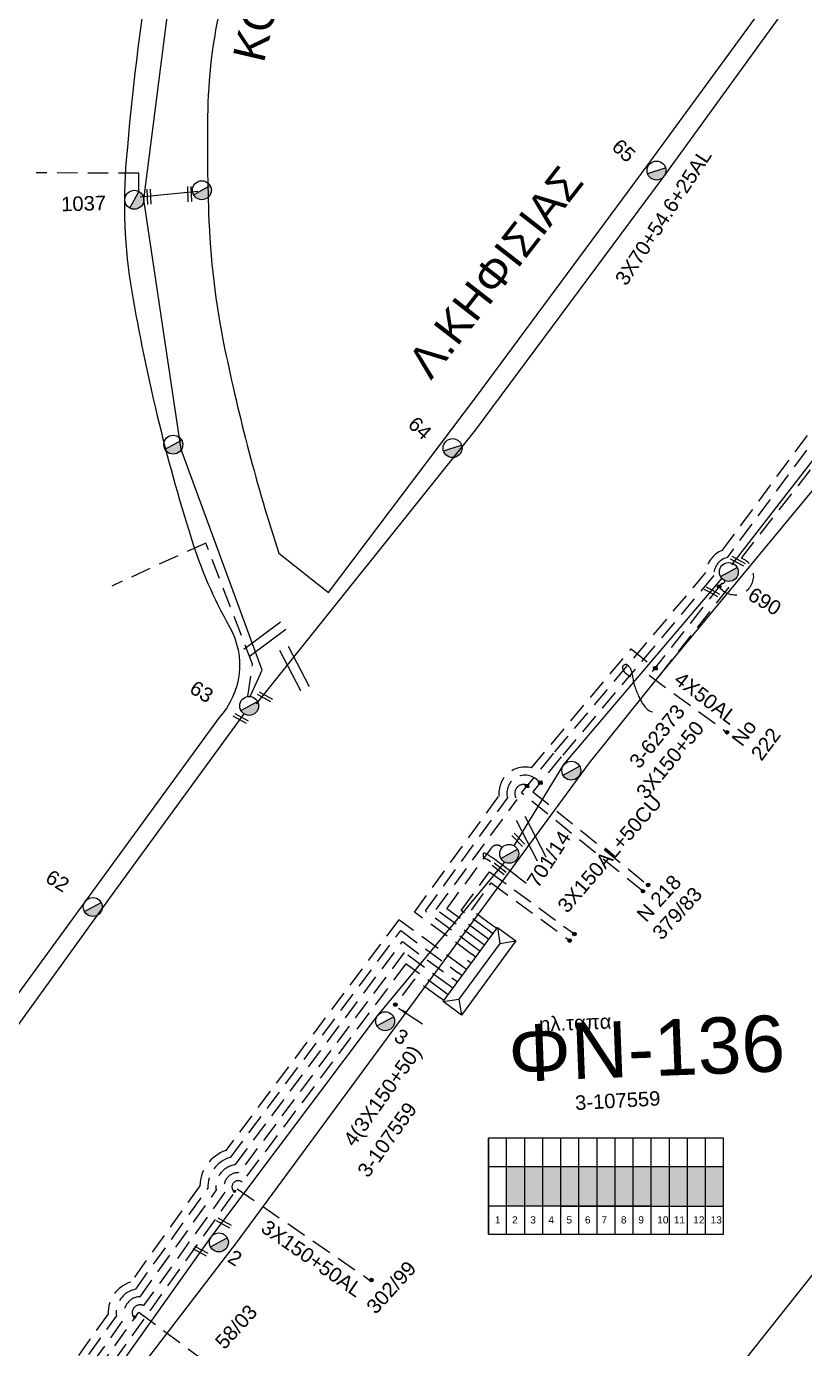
# Model space of a CAD drawing. Header units: millimetres. Extents: x 898 to 5598, y 789 to 3443.
# Drawn here: x 1263.6 to 1360.4, y 1265.8 to 1430.2 of the extents above; entities that cross this region are included whole.
import ezdxf

# ---------------------------------------------------------------- set-up
doc = ezdxf.new("R2010")
doc.units = ezdxf.units.MM
doc.linetypes.add('DASHED', pattern=[19.05, 12.7, -6.35])
for name, color, linetype in [('Pillar OTE', 7, 'Continuous'), ('Άγνωστα', 7, 'Continuous'), ('Ασφαλειοκιβώτια Χ.Τ 9 αναχωρήσεων', 7, 'Continuous'), ('Επιγραφές - Σχήματα', 7, 'Continuous'), ('Καλώδια ΧΤ   3x150+50AL', 7, 'DASHED'), ('Καλώδια ΧΤ   3x150+50CU', 7, 'DASHED'), ('Καλώδια ΧΤ   3x150AL+50CU', 7, 'DASHED'), ('Μηχανική τομή', 7, 'Continuous'), ('Στύλος ΦΜ', 7, 'Continuous'), ('Στύλος ΦΜ @ 1', 7, 'Continuous'), ('Συνδέσεις', 7, 'Continuous'), ('Συνεστραμμένα ΧΤ   3x70+54.6+25 AL', 7, 'SYN_LINE'), ('Τομή', 7, 'Continuous'), ('Υποσταθμός πόλεως', 7, 'Continuous'), ('Υπόβαθρο ΔΕΗ', 7, 'Continuous'), ('Υπόγεια καλώδια Παροχών ΧΤ   4x50AL', 7, 'DASHED'), ('Υπόγεια καλώδια Παροχών ΧΤ   4x6', 7, 'DASHED')]:
    doc.layers.add(name, color=color, linetype=linetype)
doc.styles.add('arial', font='arial.ttf')
doc.styles.get("Standard").update_dxf_attribs({"font": 'arial.ttf'})
doc.linetypes.add('SYN_LINE', pattern='A,0.5,-0.0001,["/\\/\\/\\/",Standard,S=0.1,R=0,X=0,Y=-0.05],-0.25', length=0.7501)
doc.dimstyles.new('ISO-25', dxfattribs={"dimtxt": 2.5, "dimasz": 2.5, "dimexe": 1.25, "dimexo": 0.625, "dimtad": 1, "dimtxsty": 'Standard', "dimcen": 2.5, "dimadec": 0, "dimazin": 0, "dimtfac": 1, "dimtmove": 0, "dimatfit": 3, "dimfxl": 1, "dimarcsym": 0})

# ---------------------------------------------------------------- blocks, each defined once
blk = doc.blocks.new('ΥΠΑΡΧΩΝ ΤΣΙΜΕΝΤΕΝΙΟΣ ΣΤΥΛΟΣ')
at = {"layer": 'Στύλος ΦΜ'}
blk.add_hatch(color=7, dxfattribs=at).paths.add_polyline_path([(-1.29, -2.28, 0.574793), (2.62, 0, 0.268822), (1.3, 2.27)])
at = {"layer": 'Στύλος ΦΜ', "color": 7}
blk.add_line((-1.29, -2.28), (1.3, 2.27), dxfattribs=at)
blk.add_circle((0, 0), 2.62, dxfattribs=at)
at = {"layer": 'Στύλος ΦΜ', "flags": 4}
for tag, p in [('ΑΡΙΘΜΟΣ', (-4.68, 8.05)), ('ΤΥΠΟΣ', (-4.91, 3.03))]:
    blk.add_attdef(tag, p, '', height=4, dxfattribs=at)
blk = doc.blocks.new('ΜΗΧΑΝΙΚΗ ΤΟΜΗ')
at = {"layer": 'Μηχανική τομή', "ltscale": 40}
for p, q in [((-1.89, 0.78), (1.89, 0.78)), ((1.89, 0), (-1.89, 0))]:
    blk.add_line(p, q, dxfattribs=at)
blk = doc.blocks.new('ΤΟΜΗ')
at = {"layer": 'Τομή', "ltscale": 40}
for p, q in [((-5.68, 0), (5.68, 0)), ((5.68, -2.33), (-5.68, -2.33))]:
    blk.add_line(p, q, dxfattribs=at)
blk = doc.blocks.new('_ΣΥΝΔΕΣΗ')
at = {"layer": 'Συνδέσεις', "linetype": 'SYN_LINE', "ltscale": 40}
blk.add_hatch(color=256, dxfattribs=at).paths.add_polyline_path([(0.5, -0.01, 1), (-0.5, -0.01, 1)])
at = {"layer": 'Συνδέσεις'}
blk.add_circle((0, -0.01), 0.5, dxfattribs=at)
blk = doc.blocks.new('ΥΠΟΣΤΑΘΜΟΣ ΠΟΛΕΩΣ 13 ΑΝΑΧΩΡΗΣΕΩΝ')
at = {"layer": 'Υποσταθμός πόλεως', "ltscale": 40}
for p, q in [((-11.12, -2.82), (-11.12, -4)), ((-9.53, -2.82), (-9.53, -4)), ((-7.77, -2.82), (-7.77, -4)), ((-5.99, -2.82), (-5.99, -4)), ((-4.14, -2.82), (-4.14, -4)), ((-2.3, -2.82), (-2.3, -4)), ((-0.43, -2.82), (-0.43, -4)), ((1.54, -2.82), (1.54, -4)), ((3.43, -2.82), (3.43, -4)), ((5.39, -2.82), (5.39, -4)), ((7.32, -2.82), (7.32, -4)), ((9.32, -2.82), (9.32, -4)), ((11.11, -2.82), (11.11, -4))]:
    blk.add_line(p, q, dxfattribs=at)
blk.add_lwpolyline([(-11.43, 2.82), (11.43, 2.82), (11.43, -2.82), (-11.43, -2.82)], close=True, dxfattribs=at)
for points in [[(-8.62, 0), (-11.43, 2.82)], [(-11.43, -2.82), (-8.62, 0)], [(-8.62, 0), (8.62, 0)], [(8.62, 0), (11.43, 2.82)], [(11.43, -2.82), (8.62, 0)]]:
    blk.add_lwpolyline(points, dxfattribs=at)
at = {"layer": 'Υποσταθμός πόλεως', "linetype": 'SYN_LINE', "ltscale": 40, "flags": 1}
for tag, p in [('ΜΕΤΑΣΧΗΜΑΤΙΣΜΟΣ', (12.22, 1.68)), ('ΙΣΧΥΣ', (12.2, -1.11)), ('ΑΡΙΘΜΟΣ', (12.32, -3.83))]:
    blk.add_attdef(tag, p, '', height=1.8, dxfattribs=at)
blk = doc.blocks.new('TSONTA XT1')
at = {"ltscale": 40}
h = blk.add_hatch(color=256, dxfattribs=at)
h.dxf.hatch_style = 1
h.paths.add_polyline_path([(595.96, 2487.66), (597.07, 2488.77), (595.96, 2489.87), (594.85, 2488.77)])
blk.add_lwpolyline([(594.85, 2488.77), (595.96, 2489.87), (597.07, 2488.77), (595.96, 2487.66)], close=True, dxfattribs=at)
blk = doc.blocks.new('PINAKAKI13ORIZ')
at = {"layer": 'Ασφαλειοκιβώτια Χ.Τ 9 αναχωρήσεων', "ltscale": 40}
for p, q in [((1638.14, 65.2), (1638.14, 77.15)), ((1640.39, 65.2), (1640.39, 77.15)), ((1642.64, 65.2), (1642.64, 77.15)), ((1644.89, 65.2), (1644.89, 77.15)), ((1647.14, 65.2), (1647.14, 77.15)), ((1649.39, 65.2), (1649.39, 77.15)), ((1651.64, 65.2), (1651.64, 77.15)), ((1653.89, 65.2), (1653.89, 77.15)), ((1656.14, 65.2), (1656.14, 77.15)), ((1660.64, 65.2), (1660.64, 77.15)), ((1662.89, 65.2), (1662.89, 77.15)), ((1665.14, 65.2), (1665.14, 77.15)), ((1638.14, 73.63), (1658.39, 73.63)), ((1647.14, 73.62), (1667.39, 73.62)), ((1638.14, 68.72), (1658.39, 68.72)), ((1647.14, 68.7), (1667.39, 68.7))]:
    blk.add_line(p, q, dxfattribs=at)
at = {"layer": 'Ασφαλειοκιβώτια Χ.Τ 9 αναχωρήσεων'}
for points in [[(1649.39, 77.15), (1638.14, 77.15), (1638.14, 65.2), (1649.39, 65.2)], [(1658.39, 65.2), (1658.39, 77.15), (1649.39, 77.15)], [(1667.39, 65.2), (1667.39, 77.15), (1658.39, 77.15)], [(1649.39, 65.2), (1658.39, 65.2)], [(1658.39, 65.2), (1667.39, 65.2)]]:
    blk.add_lwpolyline(points, dxfattribs=at)
for s, p in [('1', (1638.93, 66.53)), ('2', (1641.07, 66.53)), ('3', (1643.34, 66.53)), ('4', (1645.59, 66.53)), ('5', (1647.84, 66.53)), ('6', (1650.13, 66.53)), ('7', (1652.19, 66.53)), ('8', (1654.61, 66.53)), ('9', (1656.78, 66.53)), ('10', (1659.13, 66.53)), ('11', (1661.19, 66.53)), ('12', (1663.61, 66.53)), ('13', (1665.78, 66.53))]:
    blk.add_text(s, height=0.9, dxfattribs=at).set_placement(p)

msp = doc.modelspace()

# ---------------------------------------------------------------- hatches: boundary and pattern name
at = {"layer": 'Pillar OTE', "ltscale": 40}
h = msp.add_hatch(color=256, dxfattribs=at)
h.dxf.hatch_style = 1
h.paths.add_polyline_path([(1289.63, 1285.45), (1289.22, 1285.52), (1289.43, 1285.15)])
h = msp.add_hatch(color=256, dxfattribs=at)
h.dxf.hatch_style = 1
h.paths.add_polyline_path([(1277.2, 1269.8), (1276.79, 1269.88), (1276.99, 1269.51)])
at = {"layer": 'Υπόγεια καλώδια Παροχών ΧΤ   4x6', "linetype": 'DASHED', "ltscale": 0.2}
h = msp.add_hatch(color=62, dxfattribs=at)
h.dxf.hatch_style = 1
h.paths.add_polyline_path([(1325.56, 1288.44), (1323.31, 1288.44), (1323.31, 1283.52), (1325.56, 1283.52)])
h = msp.add_hatch(color=151, dxfattribs=at)
h.dxf.hatch_style = 1
h.paths.add_polyline_path([(1327.81, 1288.44), (1325.56, 1288.44), (1325.56, 1283.52), (1327.81, 1283.52)])
h = msp.add_hatch(color=2, dxfattribs=at)
h.dxf.hatch_style = 1
h.paths.add_polyline_path([(1330.06, 1288.44), (1327.81, 1288.44), (1327.81, 1283.52), (1330.06, 1283.52)])
h = msp.add_hatch(color=1, dxfattribs=at)
h.dxf.hatch_style = 1
h.paths.add_polyline_path([(1332.31, 1288.42), (1330.06, 1288.42), (1330.06, 1283.52), (1332.31, 1283.52)])
h = msp.add_hatch(color=5, dxfattribs=at)
h.dxf.hatch_style = 1
h.paths.add_polyline_path([(1334.56, 1288.42), (1332.31, 1288.42), (1332.31, 1283.52), (1334.56, 1283.52)])
h = msp.add_hatch(color=30, dxfattribs=at)
h.dxf.hatch_style = 1
h.paths.add_polyline_path([(1336.81, 1288.42), (1334.56, 1288.42), (1334.56, 1283.52), (1336.81, 1283.52)])
h = msp.add_hatch(color=173, dxfattribs=at)
h.dxf.hatch_style = 1
h.paths.add_polyline_path([(1339.06, 1288.42), (1336.81, 1288.42), (1336.81, 1283.52), (1339.06, 1283.52)])
h = msp.add_hatch(color=85, dxfattribs=at)
h.dxf.hatch_style = 1
h.paths.add_polyline_path([(1341.31, 1288.42), (1339.06, 1288.42), (1339.06, 1283.52), (1341.31, 1283.52)])
h = msp.add_hatch(color=6, dxfattribs=at)
h.dxf.hatch_style = 1
h.paths.add_polyline_path([(1343.56, 1288.42), (1341.31, 1288.42), (1341.31, 1283.51), (1343.56, 1283.51)])
h = msp.add_hatch(color=133, dxfattribs=at)
h.dxf.hatch_style = 1
h.paths.add_polyline_path([(1345.81, 1288.42), (1343.56, 1288.42), (1343.56, 1283.51), (1345.81, 1283.51)])
h = msp.add_hatch(color=27, dxfattribs=at)
h.dxf.hatch_style = 1
h.paths.add_polyline_path([(1348.06, 1288.42), (1345.81, 1288.42), (1345.81, 1283.51), (1348.06, 1283.51)])
h = msp.add_hatch(color=3, dxfattribs=at)
h.dxf.hatch_style = 1
h.paths.add_polyline_path([(1350.31, 1288.42), (1348.06, 1288.42), (1348.06, 1283.51), (1350.31, 1283.51)])

# ---------------------------------------------------------------- linework, layer by layer
at = {"layer": 'Pillar OTE', "ltscale": 40}
for points in [[(1289.43, 1285.15), (1289.22, 1285.52), (1289.63, 1285.45), (1289.43, 1285.15)], [(1276.99, 1269.51), (1276.79, 1269.88), (1277.2, 1269.8), (1276.99, 1269.51)]]:
    msp.add_lwpolyline(points, dxfattribs=at)
at = {"layer": 'Άγνωστα', "color": 1, "linetype": 'SYN_LINE', "ltscale": 20}
msp.add_lwpolyline([(1291.39, 1346.89), (1292.9, 1350.15), (1282.83, 1377.61), (1278.16, 1408.72), (1282.59, 1443.45), (1295.27, 1482.03), (1304.06, 1502.23), (1303.16, 1508.08)], dxfattribs=at)
at = {"layer": 'Άγνωστα', "color": 5, "linetype": 'DASHED', "ltscale": 0.2}
msp.add_lwpolyline([(1375.89, 1398.32), (1371.94, 1392.83), (1350.73, 1364.17, 0.369295), (1349.1, 1361.94), (1330.08, 1339.37), (1326.57, 1335.04), (1340.9, 1323.45)], format="xyb", dxfattribs=at)
at = {"layer": 'Άγνωστα', "color": 30, "linetype": 'DASHED', "ltscale": 0.2}
msp.add_lwpolyline([(1340.27, 1322.67), (1325.17, 1334.89), (1329.31, 1340.01), (1348.1, 1362.31, -0.292163), (1350.14, 1365.06), (1371.13, 1393.42), (1371.13, 1393.42), (1371.05, 1395.61), (1371.89, 1396.77)], format="xyb", dxfattribs=at)
at = {"layer": 'Άγνωστα', "color": 1}
for points in [[(1351.31, 1363.26), (1372.71, 1390.86), (1372.71, 1390.86)], [(1324.25, 1328.33), (1330.44, 1338.42), (1350.18, 1361.66)]]:
    msp.add_lwpolyline(points, dxfattribs=at)
at = {"layer": 'Άγνωστα', "color": 85, "linetype": 'DASHED', "ltscale": 0.2}
msp.add_lwpolyline([(1291.11, 1346.89), (1291.69, 1350.91), (1285.86, 1365.98), (1274.17, 1360.63)], dxfattribs=at)
at = {"layer": 'Άγνωστα'}
msp.add_lwpolyline([(1338.72, 1349.31), (1338.45, 1349.49), (1338.23, 1349.66), (1338.07, 1349.81), (1337.96, 1349.95), (1337.88, 1350.08), (1337.83, 1350.19), (1337.8, 1350.29), (1337.78, 1350.38), (1337.77, 1350.45), (1337.76, 1350.52), (1337.77, 1350.57), (1337.77, 1350.61), (1337.78, 1350.65), (1337.8, 1350.68), (1337.81, 1350.71), (1337.84, 1350.74), (1337.86, 1350.77), (1337.89, 1350.8), (1337.92, 1350.82), (1337.96, 1350.84), (1337.99, 1350.87), (1338.03, 1350.88), (1338.06, 1350.89), (1338.1, 1350.9), (1338.14, 1350.9), (1338.18, 1350.9), (1338.22, 1350.88), (1338.25, 1350.87), (1338.29, 1350.85), (1338.33, 1350.82), (1338.37, 1350.79), (1338.41, 1350.76), (1338.45, 1350.72), (1338.48, 1350.68), (1338.52, 1350.64), (1338.56, 1350.59), (1338.6, 1350.54), (1338.63, 1350.48), (1338.67, 1350.42), (1338.7, 1350.36), (1338.73, 1350.29), (1338.76, 1350.21), (1338.79, 1350.13), (1338.82, 1350.04), (1338.85, 1349.94), (1338.88, 1349.83), (1338.9, 1349.72), (1338.93, 1349.6), (1338.95, 1349.46), (1338.98, 1349.32), (1339, 1349.17), (1339.03, 1349.01), (1339.06, 1348.85), (1339.1, 1348.68), (1339.14, 1348.5), (1339.19, 1348.33), (1339.24, 1348.15), (1339.3, 1347.97), (1339.37, 1347.79), (1339.43, 1347.62), (1339.5, 1347.44), (1339.57, 1347.27), (1339.65, 1347.11), (1339.72, 1346.95), (1339.78, 1346.8), (1339.85, 1346.66), (1339.92, 1346.52), (1339.99, 1346.39), (1340.07, 1346.25), (1340.14, 1346.12), (1340.23, 1345.99), (1340.32, 1345.85), (1340.42, 1345.72), (1340.53, 1345.58), (1340.66, 1345.44), (1340.79, 1345.32), (1340.94, 1345.2), (1341.1, 1345.11), (1341.28, 1345.03), (1341.47, 1344.97)], dxfattribs=at)
at = {"layer": 'Άγνωστα', "color": 2}
msp.add_lwpolyline([(1265.94, 1250.66), (1286.5, 1279.6), (1307.22, 1307.18), (1323.08, 1326.28), (1323.08, 1326.28), (1323.08, 1326.28)], dxfattribs=at)
at = {"layer": 'Καλώδια ΧΤ   3x150+50AL', "color": 85, "ltscale": 0.2}
msp.add_lwpolyline([(1270.08, 1258.08), (1289.79, 1285.66), (1306.26, 1274.31)], dxfattribs=at)
at = {"layer": 'Καλώδια ΧΤ   3x150AL+50CU', "color": 1, "linetype": 'DASHED', "ltscale": 0.2}
msp.add_lwpolyline([(1277.53, 1409.72), (1277.54, 1411.97), (1264.77, 1412.02)], dxfattribs=at)
for points in [[(1349.74, 1360.58, 1.371217), (1352.51, 1364.1), (1368.93, 1385.05)], [(1350.46, 1361.24, -0.480737), (1350.06, 1360.98), (1341.08, 1349.55)], [(1318.98, 1314.82), (1311.84, 1320.07), (1322.36, 1334.51, -0.523686), (1326.39, 1338.01), (1338.81, 1352.83), (1341.76, 1350.41)]]:
    msp.add_lwpolyline(points, format="xyb", dxfattribs=at)
at = {"layer": 'Καλώδια ΧΤ   3x150AL+50CU', "color": 7, "linetype": 'DASHED', "ltscale": 0.2}
msp.add_lwpolyline([(1350.94, 1360.48), (1341.86, 1348.93)], dxfattribs=at)
at = {"layer": 'Καλώδια ΧΤ   3x150AL+50CU', "color": 5, "linetype": 'DASHED', "ltscale": 0.2}
msp.add_lwpolyline([(1319.53, 1315.56), (1313.19, 1320.23), (1323.42, 1334.26, -0.791918), (1327.26, 1336.36)], format="xyb", dxfattribs=at)
at = {"layer": 'Καλώδια ΧΤ   3x150AL+50CU', "color": 30, "linetype": 'DASHED', "ltscale": 0.2}
msp.add_lwpolyline([(1320.08, 1316.31), (1314.54, 1320.38), (1324.62, 1334.07, -0.729252), (1325.63, 1335.93)], format="xyb", dxfattribs=at)
at = {"layer": 'Καλώδια ΧΤ   3x150AL+50CU', "color": 2, "linetype": 'DASHED', "ltscale": 0.2}
msp.add_lwpolyline([(1320.6, 1317.02), (1315.87, 1320.5), (1321.33, 1327.92, -0.54371), (1322.75, 1328.1)], format="xyb", dxfattribs=at)
at = {"layer": 'Καλώδια ΧΤ   3x150AL+50CU', "color": 151, "linetype": 'DASHED', "ltscale": 0.2}
msp.add_lwpolyline([(1321.13, 1317.74), (1317.66, 1320.29), (1321.18, 1325.09), (1321.18, 1325.09), (1331.74, 1317.35)], dxfattribs=at)
at = {"layer": 'Καλώδια ΧΤ   3x150AL+50CU', "color": 62, "linetype": 'DASHED', "ltscale": 0.2}
msp.add_lwpolyline([(1321.6, 1318.37), (1318.93, 1320.33), (1321.4, 1323.7), (1321.4, 1323.7), (1331.15, 1316.54)], dxfattribs=at)
at = {"layer": 'Καλώδια ΧΤ   3x150AL+50CU', "color": 27, "linetype": 'DASHED', "ltscale": 0.2}
msp.add_lwpolyline([(1317.85, 1313.27), (1309.89, 1319.12), (1288.35, 1290.41, 0.311596), (1285.13, 1286.03), (1276.55, 1274.05, 0.340532), (1273.72, 1270.1), (1268.62, 1262.99), (1267.1, 1263.06), (1265.77, 1261.22), (1262.89, 1257.27), (1262.07, 1257.29), (1256.36, 1250.15), (1246.37, 1237.64), (1246.25, 1233.68), (1246.99, 1232.99), (1242.77, 1227.67), (1246.62, 1224.61)], format="xyb", dxfattribs=at)
at = {"layer": 'Καλώδια ΧΤ   3x150AL+50CU', "color": 133, "linetype": 'DASHED', "ltscale": 0.2}
msp.add_lwpolyline([(1248.8, 1232.68), (1247.24, 1234.13), (1247.36, 1237.28), (1257.14, 1249.52), (1262.54, 1256.27), (1263.39, 1256.25), (1266.58, 1260.63), (1267.6, 1262.03), (1269.12, 1261.96), (1274.75, 1269.82, -0.401378), (1277.15, 1273.17), (1286.14, 1285.71, -0.354124), (1288.95, 1289.55), (1310.13, 1317.77), (1317.29, 1312.51)], format="xyb", dxfattribs=at)
at = {"layer": 'Καλώδια ΧΤ   3x150AL+50CU', "color": 6, "linetype": 'DASHED', "ltscale": 0.2}
msp.add_lwpolyline([(1250.2, 1232.79), (1248.26, 1234.59), (1248.26, 1234.59), (1248.35, 1236.91), (1257.93, 1248.9), (1263.01, 1255.26), (1263.88, 1255.24), (1267.38, 1260.05), (1268.09, 1261.01), (1269.61, 1260.94), (1275.82, 1269.6, -0.513622), (1277.7, 1272.22), (1287.17, 1285.43, -0.421313), (1289.53, 1288.64), (1310.34, 1316.4), (1316.71, 1311.72)], format="xyb", dxfattribs=at)
at = {"layer": 'Καλώδια ΧΤ   3x150AL+50CU', "color": 173, "linetype": 'DASHED', "ltscale": 0.2}
msp.add_lwpolyline([(1316.14, 1310.94), (1310.57, 1315.04), (1290.04, 1287.66, 0.552591), (1288.26, 1285.23), (1278.14, 1271.12, 0.686363), (1276.79, 1269.88)], format="xyb", dxfattribs=at)
at = {"layer": 'Καλώδια ΧΤ   3x150AL+50CU', "color": 85, "linetype": 'DASHED', "ltscale": 0.2}
msp.add_lwpolyline([(1315.54, 1310.14), (1310.77, 1313.63), (1290.41, 1286.49, 0.820385), (1289.22, 1285.52)], format="xyb", dxfattribs=at)
at = {"layer": 'Καλώδια ΧΤ   3x150AL+50CU', "color": 3, "linetype": 'DASHED', "ltscale": 0.2}
msp.add_lwpolyline([(1315.01, 1309.42), (1311.84, 1311.72), (1309.36, 1308.41)], dxfattribs=at)
at = {"layer": 'Καλώδια ΧΤ   3x150AL+50CU', "color": 173, "linetype": 'DASHED', "ltscale": 0.2}
msp.add_lwpolyline([(1268.19, 1259.46), (1268.58, 1259.99), (1270.11, 1259.91), (1277.56, 1270.31), (1289.45, 1261.47)], dxfattribs=at)
at = {"layer": 'Συνεστραμμένα ΧΤ   3x70+54.6+25 AL', "color": 1, "linetype": 'SYN_LINE', "ltscale": 8}
msp.add_line((1277.7, 1409.06), (1284.89, 1409.74), dxfattribs=at)
at = {"layer": 'Συνεστραμμένα ΧΤ   3x70+54.6+25 AL', "color": 2, "ltscale": 20}
msp.add_lwpolyline([(1292.18, 1345.96), (1292.18, 1345.96), (1292.18, 1345.96), (1319.45, 1380.04), (1342.89, 1411.61), (1360.47, 1435.93), (1372.75, 1451.92), (1387.89, 1482.22), (1391.93, 1489.96)], dxfattribs=at)
at = {"layer": 'Συνεστραμμένα ΧΤ   3x70+54.6+25 AL', "color": 85, "ltscale": 20}
msp.add_lwpolyline([(1211.2, 1235.46), (1238.61, 1273.15), (1257.15, 1298.59), (1274.55, 1322.69), (1290.65, 1344.72)], dxfattribs=at)
at = {"layer": 'Υπόβαθρο ΔΕΗ'}
for points in [[(1261.63, 1538.32), (1283.96, 1520.59), (1301.54, 1508.09), (1302.57, 1504.67), (1287.37, 1467.58), (1282.84, 1454.1, 0.0418), (1278.95, 1438.26, 0.01842), (1275.98, 1413.66, 0.062934), (1276.67, 1397.25, 0.034028), (1284.04, 1366.63, 0.052096), (1288.83, 1355.55, -0.324085), (1287.53, 1344.27), (1253.13, 1297.08)], [(1370.3, 1457.92), (1334.65, 1484.17), (1316.47, 1497.34), (1308.98, 1496.95), (1294.24, 1458.46), (1288.06, 1434.18, 0.057599), (1286.12, 1419.87, 0.013453), (1286.22, 1407.03, 0.042118), (1288.22, 1390.22, 0.027454), (1294.95, 1364.71), (1301.15, 1359.81), (1319.54, 1384.2), (1340.77, 1412.89), (1360.2, 1439.48), (1370.09, 1452.39), (1370.3, 1457.92)]]:
    msp.add_lwpolyline(points, format="xyb", dxfattribs=at)
for points in [[(1392.74, 1412.38), (1413.07, 1390.11), (1434.61, 1366.56), (1419.9, 1348.06), (1419.9, 1348.06), (1390.14, 1311.22), (1347.48, 1257.51), (1314.03, 1216.18), (1277.33, 1242.62), (1267.46, 1249.95), (1289.7, 1278.94), (1313.58, 1311.35), (1333.61, 1338.65), (1342.4, 1349.59), (1342.4, 1349.59)], [(1342.4, 1349.59), (1342.4, 1349.59), (1366.85, 1379.1), (1384, 1401.1), (1392.74, 1412.38)]]:
    msp.add_lwpolyline(points, dxfattribs=at)
msp.add_open_spline([(1325.74, 1323.64), (1320.58, 1327.71), (1320.28, 1327.37), (1320.44, 1326.71), (1320.85, 1326.71), (1321.28, 1326.38)], degree=3, dxfattribs=at)
at = {"layer": 'Υπόγεια καλώδια Παροχών ΧΤ   4x50AL', "color": 1, "ltscale": 0.2}
msp.add_lwpolyline([(1341.04, 1349.53), (1341.04, 1349.53), (1350.72, 1342.43)], dxfattribs=at)

# ---------------------------------------------------------------- block references
at = {"layer": 'Επιγραφές - Σχήματα', "linetype": 'Continuous'}
msp.add_blockref('PINAKAKI13ORIZ', (-317.09, 1214.81), dxfattribs=at)
at = {"layer": 'Μηχανική τομή'}
for p, xscale, yscale, zscale, rotation in [((1279, 1409.07), 0.4999999999999998, 0.4999999999999998, 0.4999999999999998, 92.11240839553895), ((1284.05, 1409.39), 0.4999999999999998, 0.4999999999999998, 0.4999999999999998, 92.11240839553895), ((1351.98, 1363.54), 0.4999999999999999, 0.4999999999999999, 0.4999999999999999, 331.3442532157324), ((1348.77, 1359.73), 0.4999999999999999, 0.4999999999999999, 0.4999999999999999, 331.3442532157324), ((1293.15, 1346.69), 0.4999999999999999, 0.4999999999999999, 0.4999999999999999, 331.3442532157324), ((1290.12, 1343.98), 0.4999999999999999, 0.4999999999999999, 0.4999999999999999, 331.3442532157324), ((1324.62, 1328.93), 0.4999999999999998, 0.4999999999999998, 0.4999999999999998, 314.0760100873827), ((1322.27, 1325.3), 0.4999999999999999, 0.4999999999999999, 0.4999999999999999, 322.1450310565864), ((1288.03, 1281.23), 0.4999999999999999, 0.4999999999999999, 0.4999999999999999, 331.3442532157324), ((1285.12, 1277.74), 0.4999999999999999, 0.4999999999999999, 0.4999999999999999, 331.3442532157324)]:
    msp.add_blockref('ΜΗΧΑΝΙΚΗ ΤΟΜΗ', p, dxfattribs=dict(at, xscale=xscale, yscale=yscale, zscale=zscale, rotation=rotation))
at = {"layer": 'Στύλος ΦΜ @ 1', "ltscale": 40}
ref = msp.add_blockref('ΥΠΑΡΧΩΝ ΤΣΙΜΕΝΤΕΝΙΟΣ ΣΤΥΛΟΣ', (1341.95, 1412.31), dxfattribs=dict(at, xscale=0.4499999999998181, yscale=0.4499999999998181, zscale=0.4499999999998181, rotation=317.2067049808859))
ref.add_attrib('ΤΥΠΟΣ', '65', (1336.25, 1415.09), dxfattribs={"layer": 'Στύλος ΦΜ', "height": 1.8, "rotation": 317.2067, "flags": 4})
at = {"layer": 'Στύλος ΦΜ @ 1', "ltscale": 40, "xscale": 0.4499999999998181, "yscale": 0.4499999999998181, "zscale": 0.4499999999998181, "rotation": 328.5477813433569}
for p in [(1285.39, 1409.87), (1281.83, 1378.22), (1331.35, 1337.67), (1323.63, 1327.32)]:
    msp.add_blockref('ΥΠΑΡΧΩΝ ΤΣΙΜΕΝΤΕΝΙΟΣ ΣΤΥΛΟΣ', p, dxfattribs=at)
at = {"layer": 'Στύλος ΦΜ @ 1', "ltscale": 40}
ref = msp.add_blockref('ΥΠΑΡΧΩΝ ΤΣΙΜΕΝΤΕΝΙΟΣ ΣΤΥΛΟΣ', (1276.98, 1408.68), dxfattribs=dict(at, xscale=0.4499999999998181, yscale=0.4499999999998181, zscale=0.4499999999998181, rotation=1.612963276068143))
ref.add_attrib('ΤΥΠΟΣ', '1037', (1267.9, 1407.24), dxfattribs={"layer": 'Στύλος ΦΜ', "height": 1.8, "rotation": 1.613, "flags": 4})
ref = msp.add_blockref('ΥΠΑΡΧΩΝ ΤΣΙΜΕΝΤΕΝΙΟΣ ΣΤΥΛΟΣ', (1316.58, 1377.79), dxfattribs=dict(at, xscale=0.4499999999998181, yscale=0.4499999999998181, zscale=0.4499999999998181, rotation=317.2067049808859))
ref.add_attrib('ΤΥΠΟΣ', '64', (1310.89, 1380.57), dxfattribs={"layer": 'Στύλος ΦΜ', "height": 1.8, "rotation": 317.2067, "flags": 4})
ref = msp.add_blockref('ΥΠΑΡΧΩΝ ΤΣΙΜΕΝΤΕΝΙΟΣ ΣΤΥΛΟΣ', (1350.95, 1362.38), dxfattribs=dict(at, xscale=0.4499999999998181, yscale=0.4499999999998181, zscale=0.4499999999998181, rotation=328.5477813433569))
ref.add_attrib('ΤΥΠΟΣ', '690', (1353.16, 1359.06), dxfattribs={"layer": 'Στύλος ΦΜ', "height": 1.8, "rotation": 328.5478, "flags": 4})
ref = msp.add_blockref('ΥΠΑΡΧΩΝ ΤΣΙΜΕΝΤΕΝΙΟΣ ΣΤΥΛΟΣ', (1291.27, 1345.72), dxfattribs=dict(at, xscale=0.4499999999998181, yscale=0.4499999999998181, zscale=0.4499999999998181, rotation=328.5477813433569))
ref.add_attrib('ΤΥΠΟΣ', '63', (1283.7, 1347.46), dxfattribs={"layer": 'Στύλος ΦΜ', "height": 1.8, "rotation": 328.5478, "flags": 4})
ref = msp.add_blockref('ΥΠΑΡΧΩΝ ΤΣΙΜΕΝΤΕΝΙΟΣ ΣΤΥΛΟΣ', (1271.81, 1320.71), dxfattribs=dict(at, xscale=0.4499999999998181, yscale=0.4499999999998181, zscale=0.4499999999998181, rotation=328.5477813433569))
ref.add_attrib('ΤΥΠΟΣ', '62', (1265.77, 1323.92), dxfattribs={"layer": 'Στύλος ΦΜ', "height": 1.8, "rotation": 328.5478, "flags": 4})
ref = msp.add_blockref('ΥΠΑΡΧΩΝ ΤΣΙΜΕΝΤΕΝΙΟΣ ΣΤΥΛΟΣ', (1308.19, 1306.5), dxfattribs=dict(at, xscale=0.4499999999998181, yscale=0.4499999999998181, zscale=0.4499999999998181, rotation=328.5477813433569))
ref.add_attrib('ΤΥΠΟΣ', '3', (1309.14, 1304.17), dxfattribs={"layer": 'Στύλος ΦΜ', "height": 1.8, "rotation": 328.5478, "flags": 4})
ref = msp.add_blockref('ΥΠΑΡΧΩΝ ΤΣΙΜΕΝΤΕΝΙΟΣ ΣΤΥΛΟΣ', (1287.5, 1278.99), dxfattribs=dict(at, xscale=0.4499999999998181, yscale=0.4499999999998181, zscale=0.4499999999998181, rotation=328.5477813433569))
ref.add_attrib('ΤΥΠΟΣ', '2', (1288.45, 1276.66), dxfattribs={"layer": 'Στύλος ΦΜ', "height": 1.8, "rotation": 328.5478, "flags": 4})
at = {"layer": 'Συνδέσεις', "xscale": 0.4499999999999886, "yscale": 0.4499999999999886, "zscale": 0.4499999999999886}
for p in [(1349.74, 1360.58), (1350.72, 1342.44), (1340.27, 1322.68), (1340.9, 1323.46), (1331.74, 1317.35), (1331.15, 1316.54), (1309.47, 1308.57), (1306.49, 1274.31)]:
    msp.add_blockref('_ΣΥΝΔΕΣΗ', p, dxfattribs=at)
at = {"layer": 'Συνδέσεις', "xscale": 0.2674898046531153, "yscale": 0.2674898046531153, "zscale": 0.2674898046531153, "rotation": 51.03099309063207}
for p in [(1759.12, 807.8), (1743.19, 793.13), (1744.82, 793.57)]:
    msp.add_blockref('TSONTA XT1', p, dxfattribs=at)
at = {"layer": 'Τομή'}
for p, xscale, yscale, zscale, rotation in [((1292.87, 1354.47), 0.4999999999999999, 0.4999999999999999, 0.4999999999999999, 36.65047050885347), ((1297.43, 1350.65), 0.5, 0.5, 0.5, 297.5822842323078), ((1326.88, 1329.47), 0.5, 0.5, 0.5, 297.5822842323078)]:
    msp.add_blockref('ΤΟΜΗ', p, dxfattribs=dict(at, xscale=xscale, yscale=yscale, zscale=zscale, rotation=rotation))
at = {"layer": 'Υποσταθμός πόλεως', "xscale": 0.5, "yscale": 0.5, "zscale": 0.5, "rotation": 233.6872444444761}
msp.add_blockref('ΥΠΟΣΤΑΘΜΟΣ ΠΟΛΕΩΣ 13 ΑΝΑΧΩΡΗΣΕΩΝ', (1319.92, 1312.71), dxfattribs=at)

# ---------------------------------------------------------------- texts
at = {"ltscale": 40, "insert": (1323.38, 1305.98), "char_height": 7, "width": 94.4586, "attachment_point": 1, "rotation": 2.1857, "style": 'arial'}
msp.add_mtext('ΦN-136', dxfattribs=at)
at = {"layer": 'Άγνωστα', "ltscale": 40, "attachment_point": 1, "style": 'arial'}
for s, insert, char_height, width, rotation in [('ΚΟΝΔΥΛΑΚΗ', (1289.19, 1426.5), 4, 7.1535, 76.8397), ('Λ.ΚΗΦΙΣΙΑΣ', (1310.73, 1388.6), 4, 7.1535, 52.1591), ('3-62373', (1338.41, 1338.92), 1.8, 7.1535, 51.0242), ('3X150+50', (1339.27, 1335.14), 1.8, 31.6072, 50.5165), ('No 222', (1351.16, 1341.63), 1.8, 7.1535, 53.2182), ('701/14', (1325.7, 1323.93), 1.8, 7.1535, 57), ('N 218', (1339.33, 1319.92), 1.8, 7.1535, 47.7474), ('379/83', (1341.27, 1317.69), 1.8, 7.1535, 47.7474), ('4(3X150+50)', (1302.86, 1291.82), 1.8, 31.6072, 54.5001), ('3-107559', (1331.77, 1297.24), 1.8, 31.6072, 3.1935), ('3-107559', (1304.61, 1287.96), 1.8, 31.6072, 54.5001), ('302/99', (1305.69, 1271.16), 1.8, 7.1535, 47.7474), ('58/03', (1286.86, 1266.77), 1.8, 7.1535, 47.7474)]:
    msp.add_mtext(s, dxfattribs=dict(at, insert=insert, char_height=char_height, width=width, rotation=rotation))
at = {"layer": 'Άγνωστα', "color": 7}
note = msp.add_mtext_dynamic_manual_height_columns('ηλ.ταπα\\P', width=1.8, gutter_width=12.5, heights=[0.0453, 0], dxfattribs=dict(at, insert=(1313.02, 1306.41), char_height=1.8, attachment_point=1, rotation=2.4309))
for column, words in zip(note.columns.linked_columns, ['\\P']):
    column.text = words
at = {"layer": 'Καλώδια ΧΤ   3x150+50AL', "ltscale": 0.2, "insert": (1293.61, 1281.91), "char_height": 1.8, "width": 31.6072, "attachment_point": 1, "rotation": 325.1044, "style": 'arial'}
msp.add_mtext('3X150+50AL', dxfattribs=at)
at = {"layer": 'Καλώδια ΧΤ   3x150+50CU', "ltscale": 0.2, "insert": (1329.48, 1321.01), "char_height": 1.8, "width": 31.6072, "attachment_point": 1, "rotation": 49.2164, "style": 'arial'}
msp.add_mtext('\\pt16.2;3X150AL+50CU', dxfattribs=at)
at = {"layer": 'Συνεστραμμένα ΧΤ   3x70+54.6+25 AL', "ltscale": 20, "insert": (1336.67, 1398.85), "char_height": 1.8, "width": 31.6072, "attachment_point": 1, "rotation": 56.7455, "style": 'arial'}
msp.add_mtext('3X70+54.6+25AL', dxfattribs=at)
at = {"layer": 'Υπόγεια καλώδια Παροχών ΧΤ   4x50AL', "ltscale": 0.2, "insert": (1345.08, 1350.12), "char_height": 1.8, "width": 31.6072, "attachment_point": 1, "rotation": 322.7204, "style": 'arial'}
msp.add_mtext('4X50AL', dxfattribs=at)

# ---------------------------------------------------------------- leaders
at = {"layer": 'Επιγραφές - Σχήματα', "ltscale": 40}
msp.add_leader([(1309.85, 1308.14), (1312.82, 1306.18)], dimstyle='ISO-25', override={"dimasz": 1, "dimtad": 0}, dxfattribs=at)

doc.saveas('drawing.dxf')
